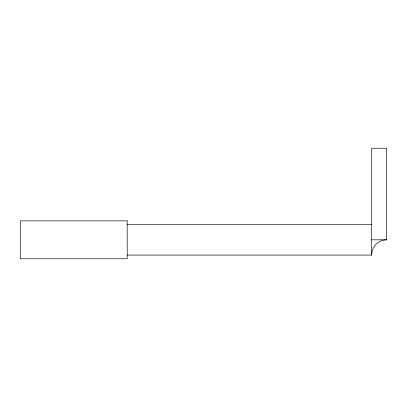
<?xml version="1.0" encoding="UTF-8"?>
<svg xmlns="http://www.w3.org/2000/svg" width="407" height="407" viewBox="0 0 407 407"><rect width="100%" height="100%" fill="white"/><g stroke="black" fill="none" stroke-linecap="round" stroke-linejoin="round"><path stroke-width="0.61" d="M127.188 224.547L371.688 224.547M371.688 239.809L386.65 239.809L386.65 148.234L371.688 148.234L371.688 255.072L127.188 255.072M371.688 255.072A14.967 14.967 0 0 1 386.65 239.809M127.188 220.848L20.35 220.848L20.35 258.766L127.188 258.766L127.188 220.848"/></g></svg>
